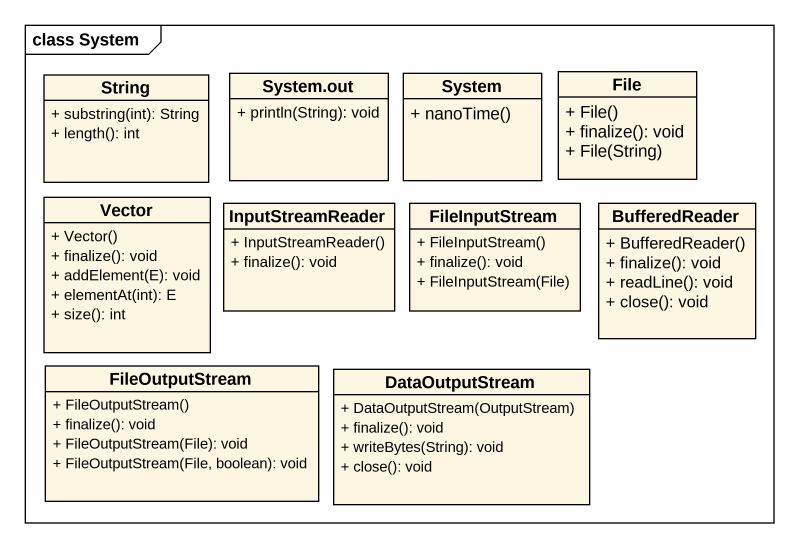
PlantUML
@startuml
mainframe class System
hide circle
hide empty members
skinparam classAttributeIconSize 0
class String {
  + substring(int): String
  + length(): int
}
class "System.out" as System_out {
  + println(String): void
}
class System {
  + nanoTime()
}
class "File" as File_ {
  + File()
  + finalize(): void
  + File(String)
}
class Vector {
  + Vector()
  + finalize(): void
  + addElement(E): void
  + elementAt(int): E
  + size(): int
}
class InputStreamReader {
  + InputStreamReader()
  + finalize(): void
}
class FileInputStream {
  + FileInputStream()
  + finalize(): void
  + FileInputStream(File)
}
class BufferedReader {
  + BufferedReader()
  + finalize(): void
  + readLine(): void
  + close(): void
}
class FileOutputStream {
  + FileOutputStream()
  + finalize(): void
  + FileOutputStream(File): void
  + FileOutputStream(File, boolean): void
}
class DataOutputStream {
  + DataOutputStream(OutputStream)
  + finalize(): void
  + writeBytes(String): void
  + close(): void
}
@enduml
